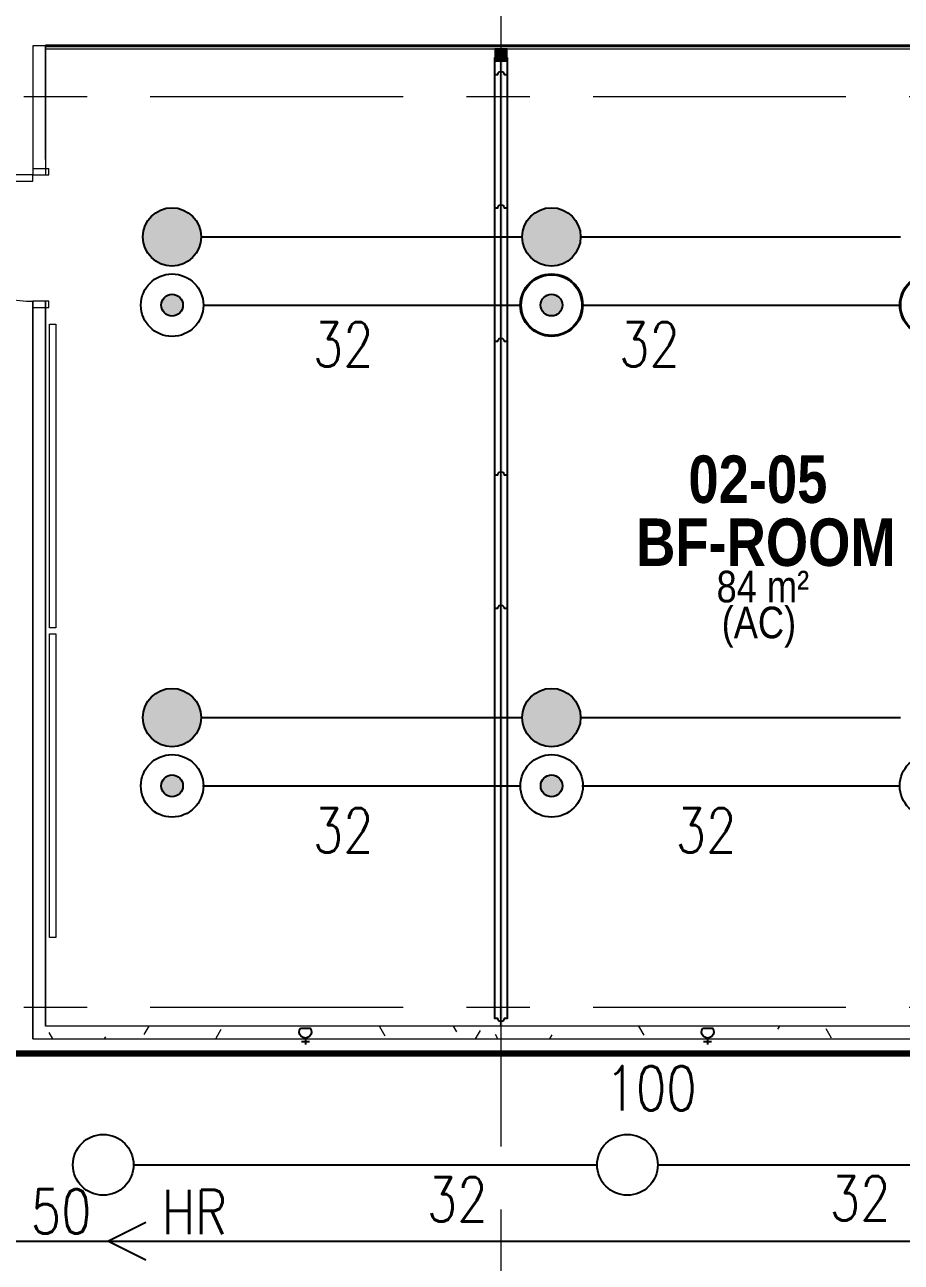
# Model space of a CAD drawing. Header units: millimetres. Extents: x -282761 to 137668, y -273845 to 94451.
# Drawn here: x 85641 to 92570, y -48441 to -38658 of the extents above; entities that cross this region are included whole.
import ezdxf

# ---------------------------------------------------------------- set-up
doc = ezdxf.new("R2010")
doc.units = ezdxf.units.MM
doc.linetypes.add('BLK_2 - 1ST__2ND_STOREY_PLAN-archi clean_11 SEPT 2024$0$IDA - Grid Line', pattern=[3500, 2000, -500, 500, -500])
for name, color, linetype, lineweight in [('BLK_2 - 1ST__2ND_STOREY_PLAN-archi clean_11 SEPT 2024$0$1599_DB_A_BLK2_HQ_R21-2ND STOREY 20230517--$0$A-_DOOR----_E', 8, 'Continuous', 9), ('BLK_2 - 1ST__2ND_STOREY_PLAN-archi clean_11 SEPT 2024$0$1599_DB_A_BLK2_HQ_R21-2ND STOREY 20230517--$0$S-_COLN----_E', 8, 'Continuous', 9), ('BLK_2 - 1ST__2ND_STOREY_PLAN-archi clean_11 SEPT 2024$0$_CATCHMENT_DRAIN', 8, 'Continuous', 0), ('BLK_2 - 1ST__2ND_STOREY_PLAN-archi clean_11 SEPT 2024$0$A-_CLADPANL_E', 8, 'Continuous', 9), ('BLK_2 - 1ST__2ND_STOREY_PLAN-archi clean_11 SEPT 2024$0$A-_FLOR----_E-1', 8, 'Continuous', 9), ('BLK_2 - 1ST__2ND_STOREY_PLAN-archi clean_11 SEPT 2024$0$A-_MASS----_E-1', 8, 'Continuous', 18), ('BLK_2 - 1ST__2ND_STOREY_PLAN-archi clean_11 SEPT 2024$0$A-_WALLPRTN_E', 8, 'Continuous', 9), ('BLK_2 - 1ST__2ND_STOREY_PLAN-archi clean_11 SEPT 2024$0$FURNITURE', 8, 'Continuous', 9), ('BLK_2 - 1ST__2ND_STOREY_PLAN-archi clean_11 SEPT 2024$0$S-_ANOTGRID_E-1', 8, 'BLK_2 - 1ST__2ND_STOREY_PLAN-archi clean_11 SEPT 2024$0$IDA - Grid Line', 9)]:
    doc.layers.add(name, color=color, linetype=linetype, lineweight=lineweight)
for name, color, linetype in [('BLK_2 - 1ST__2ND_STOREY_PLAN-archi clean_11 SEPT 2024$0$A-PATT-CONC', 8, 'Continuous'), ('BLK_2 - 1ST__2ND_STOREY_PLAN-archi clean_11 SEPT 2024$0$AV_EQUIP', 8, 'Continuous'), ('BLK_2 - 1ST__2ND_STOREY_PLAN-archi clean_11 SEPT 2024$0$PDF3_Geometry', 8, 'Continuous'), ('BLK_2 - 1ST__2ND_STOREY_PLAN-archi clean_11 SEPT 2024$0$PDF3_Solid Fills', 8, 'Continuous'), ('M-_FIRESPRK_T-', 7, 'Continuous'), ('M-_HOSEREEL_T-', 3, 'Continuous'), ('M-_SPRKPIEX_E-', 1, 'Continuous'), ('M_HR PIPE', 3, 'Continuous'), ('ROOMNAME', 7, 'Continuous')]:
    doc.layers.add(name, color=color, linetype=linetype)
doc.styles.add('BLK_2 - 1ST__2ND_STOREY_PLAN_12  JUNE 2024$0$Arial Narrow_4', font='ARIALN.TTF', dxfattribs={"height": 375})
doc.styles.add('BLK_2 - 1ST__2ND_STOREY_PLAN_12  JUNE 2024$0$Arial Narrow_B_2', font='ARIALNB.TTF', dxfattribs={"height": 500})
doc.styles.add('Simplex', font='SIMPLEX.shx', dxfattribs={"width": 0.8, "height": 2.5})

# ---------------------------------------------------------------- blocks, each defined once
blk = doc.blocks.new('fire0101')
at = {"color": 0, "linetype": 'Continuous'}
blk.add_circle((0, 0), 100, dxfattribs=at)
blk = doc.blocks.new('SPK CONCEALED')
h = blk.add_hatch(color=256)
h.dxf.hatch_style = 1
h.paths.add_polyline_path([(240, 0, 1), (-240, 0, 1)])
at = {"color": 0, "linetype": 'Continuous'}
blk.add_circle((0, 0), 240, dxfattribs=at)
blk = doc.blocks.new('ROYAL')
at = {"ltscale": 0.1}
h = blk.add_hatch(color=1, dxfattribs=at)
h.dxf.hatch_style = 1
h.paths.add_polyline_path([(17, 0.1, 1), (-17.1, 0.1, 1)])
at = {"layer": 'M-_SPRKPIEX_E-', "ltscale": 0.1}
for centre, radius in [((0, 0), 48.8), ((-0.1, 0.1), 17)]:
    blk.add_circle(centre, radius, dxfattribs=at)
blk = doc.blocks.new('BLK_2 - 1ST__2ND_STOREY_PLAN-archi clean_11 SEPT 2024$0$1599_DB_A_BLK2_HQ_R21-2ND STOREY 20230517--$0$IDA - F - Single - Swing - 1100L X 2200H - B2-TD01-3248196-LINKVIEW_BLK2_2ND STOREY')
at = {"layer": 'BLK_2 - 1ST__2ND_STOREY_PLAN-archi clean_11 SEPT 2024$0$1599_DB_A_BLK2_HQ_R21-2ND STOREY 20230517--$0$A-_DOOR----_E'}
for p, q in [((500, 1062.5), (450, 1062.5)), ((450, 1062.5), (450, 62.5)), ((500, 62.5), (500, 1062.5)), ((-500, 62.5), (-550, 62.5)), ((-500, -62.5), (-500, 62.5)), ((450, 62.5), (500, 62.5)), ((550, 62.5), (500, 62.5)), ((500, 62.5), (500, -62.5)), ((-550, -62.5), (-500, -62.5)), ((500, -62.5), (550, -62.5))]:
    blk.add_line(p, q, dxfattribs=at)
blk.add_arc((500, 62.5), 1000, 90, 180, dxfattribs=at)
blk = doc.blocks.new('BLK_2 - 1ST__2ND_STOREY_PLAN-archi clean_11 SEPT 2024$0$fa')
at = {"layer": 'BLK_2 - 1ST__2ND_STOREY_PLAN-archi clean_11 SEPT 2024$0$FURNITURE'}
blk.add_lwpolyline([(58226.4, 14416.2), (58226.4, 12016.2), (58176.4, 12016.2), (58176.4, 14416.2)], close=True, dxfattribs=at)
blk = doc.blocks.new('BLK_2 - 1ST__2ND_STOREY_PLAN-archi clean_11 SEPT 2024$0$fda')
at = {"layer": 'BLK_2 - 1ST__2ND_STOREY_PLAN-archi clean_11 SEPT 2024$0$FURNITURE'}
blk.add_lwpolyline([(58226.4, 11822.6), (58226.4, 9422.6), (58176.4, 9422.6), (58176.4, 11822.6)], close=True, dxfattribs=at)
blk = doc.blocks.new('BLK_2 - 1ST__2ND_STOREY_PLAN-archi clean_11 SEPT 2024$0$IDA - CurtainPanel - Glazed Panel - Double - Clear-6031537-BLK2 - 2ND STOREY WALL SETTING OUT')
at = {"layer": 'BLK_2 - 1ST__2ND_STOREY_PLAN-archi clean_11 SEPT 2024$0$A-_CLADPANL_E'}
for p, q in [((593, 6), (-593, 6)), ((-593, 6), (-593, -6)), ((593, -6), (593, 6)), ((-593, -6), (593, -6))]:
    blk.add_line(p, q, dxfattribs=at)
blk = doc.blocks.new('BLK_2 - 1ST__2ND_STOREY_PLAN-archi clean_11 SEPT 2024$0$IDA - CurtainPanel - Glazed Panel - Double - Clear-6031517-BLK2 - 2ND STOREY WALL SETTING OUT')
at = {"layer": 'BLK_2 - 1ST__2ND_STOREY_PLAN-archi clean_11 SEPT 2024$0$A-_CLADPANL_E'}
for p, q in [((576, 6), (-576, 6)), ((-576, 6), (-576, -6)), ((576, -6), (576, 6)), ((-576, -6), (576, -6))]:
    blk.add_line(p, q, dxfattribs=at)
blk = doc.blocks.new('BLK_2 - 1ST__2ND_STOREY_PLAN-archi clean_11 SEPT 2024$0$twrt4rt4')
at = {"layer": 'BLK_2 - 1ST__2ND_STOREY_PLAN-archi clean_11 SEPT 2024$0$A-PATT-CONC'}
h = blk.add_hatch(color=256, dxfattribs=at)
h.dxf.hatch_style = 1
h.paths.add_polyline_path([(-33215.6, 17943.2), (-33117.8, 17943.2), (-33117.8, 18039), (-33215.6, 18039)])
at = {"layer": 'BLK_2 - 1ST__2ND_STOREY_PLAN-archi clean_11 SEPT 2024$0$PDF3_Solid Fills'}
blk.add_hatch(color=256, dxfattribs=at).paths.add_polyline_path([(-33180, 17943.2), (-33153.3, 17943.2), (-33153.3, 10314), (-33180, 10314)])
at = {"ltscale": 0.1}
blk.add_line((-33166.7, 10314), (-33166.7, 18039), dxfattribs=at)
blk.add_lwpolyline([(-33215.6, 17943.2), (-33117.8, 17943.2), (-33117.8, 18039), (-33215.6, 18039)], close=True)
at = {"layer": 'BLK_2 - 1ST__2ND_STOREY_PLAN-archi clean_11 SEPT 2024$0$PDF3_Geometry'}
for points in [[(-33117.8, 17971.4), (-33117.8, 10373.2), (-33141.5, 10373.2), (-33144.4, 10361.4), (-33153.3, 10352.5), (-33168.2, 10349.5), (-33180, 10352.5), (-33188.9, 10361.4), (-33191.9, 10373.2), (-33215.6, 10373.2), (-33215.6, 17971.4)], [(-33215.6, 17838.1), (-33191.9, 17838.1), (-33188.9, 17849.9), (-33180, 17858.8), (-33168.2, 17861.8), (-33153.3, 17858.8), (-33144.4, 17849.9), (-33141.5, 17838.1), (-33117.8, 17838.1)], [(-33215.6, 16783.1), (-33191.9, 16783.1), (-33188.9, 16794.9), (-33180, 16803.8), (-33168.2, 16806.8), (-33153.3, 16803.8), (-33144.4, 16794.9), (-33141.5, 16783.1), (-33117.8, 16783.1)], [(-33215.6, 15728.1), (-33191.9, 15728.1), (-33188.9, 15739.9), (-33180, 15748.8), (-33168.2, 15751.8), (-33153.3, 15748.8), (-33144.4, 15739.9), (-33141.5, 15728.1), (-33117.8, 15728.1)], [(-33215.6, 14673.1), (-33191.9, 14673.1), (-33188.9, 14684.9), (-33180, 14693.8), (-33168.2, 14696.8), (-33153.3, 14693.8), (-33144.4, 14684.9), (-33141.5, 14673.1), (-33117.8, 14673.1)], [(-33215.6, 13618.1), (-33191.9, 13618.1), (-33188.9, 13629.9), (-33180, 13638.8), (-33168.2, 13641.8), (-33153.3, 13638.8), (-33144.4, 13629.9), (-33141.5, 13618.1), (-33117.8, 13618.1)]]:
    blk.add_lwpolyline(points, dxfattribs=at)
blk = doc.blocks.new('BLK_2 - 1ST__2ND_STOREY_PLAN-archi clean_11 SEPT 2024$0$furniture layout')
at = {"layer": 'BLK_2 - 1ST__2ND_STOREY_PLAN-archi clean_11 SEPT 2024$0$1599_DB_A_BLK2_HQ_R21-2ND STOREY 20230517--$0$S-_COLN----_E'}
h = blk.add_hatch(dxfattribs=at)
h.set_pattern_fill('FP_3', color=256, style=0, pattern_type=2)
h.set_pattern_definition([(0, (-41522.25, -42727.71), (1016, 254), [83.82, -678.18, 83.82, -678.18, -4064]), (0, (-41522.25, -42727.71), (1016, 254), [-1524, 83.82, -1440.18, 83.82, -678.18, -1778]), (0, (-41522.25, -42727.71), (1016, 254), [-3810, 83.82, -424.18, 83.82, -1186.18]), (120, (-41141.25, -42600.71), (-727.9705, 752.8818), [83.82, -678.18, 83.82, -678.18, -4064]), (120, (-41141.25, -42600.71), (-727.9705, 752.8818), [-1524, 83.82, -1440.18, 83.82, -678.18, -1778]), (120, (-41141.25, -42600.71), (-727.9705, 752.8818), [-3810, 83.82, -424.18, 83.82, -1186.18]), (240, (-41014.25, -42092.71), (-288.0295, -1006.8818), [83.82, -678.18, 83.82, -678.18, -4064]), (240, (-41014.25, -42092.71), (-288.0295, -1006.8818), [-1524, 83.82, -1440.18, 83.82, -678.18, -1778]), (240, (-41014.25, -42092.71), (-288.0295, -1006.8818), [-3810, 83.82, -424.18, 83.82, -1186.18])])
h.paths.add_polyline_path([(-35251.5, -89402.4), (-35251.5, -89302.4), (-45601.5, -89302.4), (-45601.5, -89402.4), (-38963.2, -89402.4)])
at = {"ltscale": 0.1}
blk.add_line((-41901.5, -81577.4), (-41901.5, -89302.4), dxfattribs=at)
at = {"layer": 'BLK_2 - 1ST__2ND_STOREY_PLAN-archi clean_11 SEPT 2024$0$1599_DB_A_BLK2_HQ_R21-2ND STOREY 20230517--$0$S-_COLN----_E'}
for p, q in [((-45501.5, -81552.4), (-45501.5, -82572.4)), ((-45601.5, -82522.4), (-45476.5, -82522.4)), ((-45601.5, -83622.4), (-45476.5, -83622.4))]:
    blk.add_line(p, q, dxfattribs=at)
for points in [[(-45601.5, -83572.4), (-45601.5, -89402.4), (-45601.5, -83572.4), (-45601.5, -89402.4)], [(-45501.5, -83572.4), (-45501.5, -89302.4), (-45501.5, -83572.4), (-45501.5, -89302.4)], [(-35251.6, -89302.4), (-35851.5, -89302.4), (-35851.5, -89302.4), (-45501.5, -89302.4)], [(-45601.5, -89402.4), (-35751.5, -89402.4), (-35751.5, -89402.4), (-35251.6, -89402.4)]]:
    blk.add_lwpolyline(points, dxfattribs=at)
at = {"layer": 'BLK_2 - 1ST__2ND_STOREY_PLAN-archi clean_11 SEPT 2024$0$A-_FLOR----_E-1'}
blk.add_line((-45501.5, -81552.4), (-36319.9, -81552.4), dxfattribs=at)
at = {"layer": 'BLK_2 - 1ST__2ND_STOREY_PLAN-archi clean_11 SEPT 2024$0$A-_MASS----_E-1'}
for p, q in [((-35251.5, -81552.4), (-45501.5, -81552.4)), ((-45501.5, -81552.4), (-45501.5, -81577.4)), ((-45501.5, -81577.4), (-35251.5, -81577.4))]:
    blk.add_line(p, q, dxfattribs=at)
at = {"layer": 'BLK_2 - 1ST__2ND_STOREY_PLAN-archi clean_11 SEPT 2024$0$A-_WALLPRTN_E'}
for p, q in [((-45601.5, -81552.4), (-45601.5, -82522.4)), ((-45501.5, -81552.4), (-45601.5, -81552.4)), ((-45501.5, -82452.4), (-45501.5, -81552.4))]:
    blk.add_line(p, q, dxfattribs=at)
for name, p in [('BLK_2 - 1ST__2ND_STOREY_PLAN-archi clean_11 SEPT 2024$0$twrt4rt4', (-8734.9, -99616.4)), ('BLK_2 - 1ST__2ND_STOREY_PLAN-archi clean_11 SEPT 2024$0$fa', (-103648, -98169)), ('BLK_2 - 1ST__2ND_STOREY_PLAN-archi clean_11 SEPT 2024$0$fda', (-103648, -98025))]:
    blk.add_blockref(name, p)
at = {"layer": 'BLK_2 - 1ST__2ND_STOREY_PLAN-archi clean_11 SEPT 2024$0$1599_DB_A_BLK2_HQ_R21-2ND STOREY 20230517--$0$S-_COLN----_E', "rotation": 90}
blk.add_blockref('BLK_2 - 1ST__2ND_STOREY_PLAN-archi clean_11 SEPT 2024$0$1599_DB_A_BLK2_HQ_R21-2ND STOREY 20230517--$0$IDA - F - Single - Swing - 1100L X 2200H - B2-TD01-3248196-LINKVIEW_BLK2_2ND STOREY', (-45539, -83072.4), dxfattribs=at)
at = {"layer": 'BLK_2 - 1ST__2ND_STOREY_PLAN-archi clean_11 SEPT 2024$0$A-_CLADPANL_E'}
for name, p in [('BLK_2 - 1ST__2ND_STOREY_PLAN-archi clean_11 SEPT 2024$0$IDA - CurtainPanel - Glazed Panel - Double - Clear-6031537-BLK2 - 2ND STOREY WALL SETTING OUT', (-44908.5, -81552.4)), ('BLK_2 - 1ST__2ND_STOREY_PLAN-archi clean_11 SEPT 2024$0$IDA - CurtainPanel - Glazed Panel - Double - Clear-6031517-BLK2 - 2ND STOREY WALL SETTING OUT', (-43739.5, -81552.4)), ('BLK_2 - 1ST__2ND_STOREY_PLAN-archi clean_11 SEPT 2024$0$IDA - CurtainPanel - Glazed Panel - Double - Clear-6031517-BLK2 - 2ND STOREY WALL SETTING OUT', (-42587.5, -81552.4)), ('BLK_2 - 1ST__2ND_STOREY_PLAN-archi clean_11 SEPT 2024$0$IDA - CurtainPanel - Glazed Panel - Double - Clear-6031517-BLK2 - 2ND STOREY WALL SETTING OUT', (-41435.5, -81552.4)), ('BLK_2 - 1ST__2ND_STOREY_PLAN-archi clean_11 SEPT 2024$0$IDA - CurtainPanel - Glazed Panel - Double - Clear-6031517-BLK2 - 2ND STOREY WALL SETTING OUT', (-40283.5, -81552.4)), ('BLK_2 - 1ST__2ND_STOREY_PLAN-archi clean_11 SEPT 2024$0$IDA - CurtainPanel - Glazed Panel - Double - Clear-6031517-BLK2 - 2ND STOREY WALL SETTING OUT', (-39131.5, -81552.4))]:
    blk.add_blockref(name, p, dxfattribs=at)
blk = doc.blocks.new('BLK_2 - 1ST__2ND_STOREY_PLAN-archi clean_11 SEPT 2024$0$13SSO')
at = {"layer": 'BLK_2 - 1ST__2ND_STOREY_PLAN-archi clean_11 SEPT 2024$0$AV_EQUIP', "ltscale": 1000}
for p, q in [((17, 257), (173, 257)), ((95, 192), (95, 319))]:
    blk.add_line(p, q, dxfattribs=at)
blk.add_lwpolyline([(0, 0), (190, 0, 2.02083), (0, 0, -0.33793)], format="xyb", dxfattribs=at)
blk = doc.blocks.new('BLK_2 - 1ST__2ND_STOREY_PLAN-archi clean_11 SEPT 2024')
at = {"layer": 'BLK_2 - 1ST__2ND_STOREY_PLAN-archi clean_11 SEPT 2024$0$S-_ANOTGRID_E-1'}
for p, q in [((-41901.5, -28753), (-41901.5, -122559.3)), ((-51673.7, -81952.4), (4860.6, -81952.4)), ((-51673.7, -89152.4), (4860.6, -89152.4))]:
    blk.add_line(p, q, dxfattribs=at)
blk.add_blockref('BLK_2 - 1ST__2ND_STOREY_PLAN-archi clean_11 SEPT 2024$0$furniture layout', (0, 0))
at = {"layer": 'BLK_2 - 1ST__2ND_STOREY_PLAN-archi clean_11 SEPT 2024$0$AV_EQUIP', "xscale": -0.4031999998842368, "yscale": 0.4031999998842368, "zscale": 0.4031999998842368, "rotation": 180}
for p in [(-43485.8, -89319), (-40305.8, -89319)]:
    blk.add_blockref('BLK_2 - 1ST__2ND_STOREY_PLAN-archi clean_11 SEPT 2024$0$13SSO', p, dxfattribs=at)

msp = doc.modelspace()

# ---------------------------------------------------------------- linework, layer by layer
at = {"layer": 'M-_HOSEREEL_T-'}
msp.add_lwpolyline([(86597.3, -48425.2), (86297.3, -48275.2), (86597.3, -48125.2)], dxfattribs=at)
at = {"layer": 'M-_SPRKPIEX_E-'}
for p, q in [((87045, -40335.3), (89565, -40335.3)), ((90045, -40335.3), (92565, -40335.3)), ((87053.4, -40874.9), (89565.8, -40874.9)), ((90045.8, -40874.9), (92565.8, -40874.9)), ((87045, -44135.3), (89565, -44135.3)), ((90045, -44135.3), (92565, -44135.3)), ((87045.8, -44674.9), (89565.8, -44674.9)), ((90045.8, -44674.9), (92558.5, -44674.9)), ((86501.3, -47671.2), (90165.5, -47671.2)), ((90645.5, -47671.2), (93842.5, -47671.2))]:
    msp.add_line(p, q, dxfattribs=at)
at = {"layer": 'M-_SPRKPIEX_E-', "const_width": 50}
msp.add_lwpolyline([(95865.8, -46790.6), (84960.2, -46790.6)], dxfattribs=at)
at = {"layer": 'M_HR PIPE'}
msp.add_line((85412.6, -48275.2), (94688, -48275.2), dxfattribs=at)

# ---------------------------------------------------------------- block references
at = {"layer": 'BLK_2 - 1ST__2ND_STOREY_PLAN-archi clean_11 SEPT 2024$0$_CATCHMENT_DRAIN'}
msp.add_blockref('BLK_2 - 1ST__2ND_STOREY_PLAN-archi clean_11 SEPT 2024', (131307.1, 42727.7), dxfattribs=at)
at = {"layer": 'M-_SPRKPIEX_E-'}
for name, p, xscale, yscale, zscale in [('SPK CONCEALED', (86805, -40335.3), 0.96, 0.96, 0.96), ('SPK CONCEALED', (89805, -40335.3), 0.96, 0.96, 0.96), ('ROYAL', (86806.2, -40875.4), 5.0625, 5.0625, 5.0625), ('ROYAL', (89805.8, -40874.9), 5.0625, 5.0625, 5.0625), ('ROYAL', (92805.8, -40874.9), 5.0625, 5.0625, 5.0625), ('SPK CONCEALED', (86805, -44135.3), 0.96, 0.96, 0.96), ('SPK CONCEALED', (89805, -44135.3), 0.96, 0.96, 0.96), ('ROYAL', (86806.2, -44675.4), 5.0625, 5.0625, 5.0625), ('ROYAL', (89806.2, -44675.4), 5.0625, 5.0625, 5.0625), ('ROYAL', (92805.8, -44674.9), 5.0625, 5.0625, 5.0625)]:
    msp.add_blockref(name, p, dxfattribs=dict(at, xscale=xscale, yscale=yscale, zscale=zscale))
at = {"layer": 'M-_SPRKPIEX_E-', "xscale": 2.4, "yscale": 2.4, "zscale": 2.4, "rotation": 258.865011862231}
for p in [(89805.8, -40874.9), (92805.8, -40874.9), (86261.3, -47671.2), (90405.5, -47671.2)]:
    msp.add_blockref('fire0101', p, dxfattribs=at)

# ---------------------------------------------------------------- texts
at = {"layer": 'M-_FIRESPRK_T-', "style": 'Simplex', "width": 0.8}
for s, p in [('32', (87918.3, -41359.9)), ('32', (90339.5, -41359.9)), ('32', (87918.3, -45201.8)), ('32', (90787.1, -45201.8)), ('100', (90232.5, -47240.6)), ('32', (88819.8, -48118.9)), ('32', (92005, -48110.6))]:
    msp.add_text(s, height=350, dxfattribs=at).set_placement(p)
at = {"layer": 'M-_HOSEREEL_T-', "style": 'Simplex', "width": 0.8}
for s, p in [('50', (85688.6, -48214.3)), ('HR', (86724.5, -48219))]:
    msp.add_text(s, height=350, dxfattribs=at).set_placement(p)
at = {"layer": 'ROOMNAME', "attachment_point": 7}
for s, insert, char_height, width, style in [('02-05', (90887.8, -42444), 375, 2465.189, 'BLK_2 - 1ST__2ND_STOREY_PLAN_12  JUNE 2024$0$Arial Narrow_B_2'), ('BF-ROOM', (90474.6, -42942), 375, 3347.045, 'BLK_2 - 1ST__2ND_STOREY_PLAN_12  JUNE 2024$0$Arial Narrow_B_2'), ('84 m²', (91110.3, -43228.4), 250, 1362.869, 'BLK_2 - 1ST__2ND_STOREY_PLAN_12  JUNE 2024$0$Arial Narrow_4'), ('(AC)', (91150.9, -43583.8), 250, 1102.32, 'BLK_2 - 1ST__2ND_STOREY_PLAN_12  JUNE 2024$0$Arial Narrow_4')]:
    msp.add_mtext(s, dxfattribs=dict(at, insert=insert, char_height=char_height, width=width, style=style))

doc.saveas('drawing.dxf')
